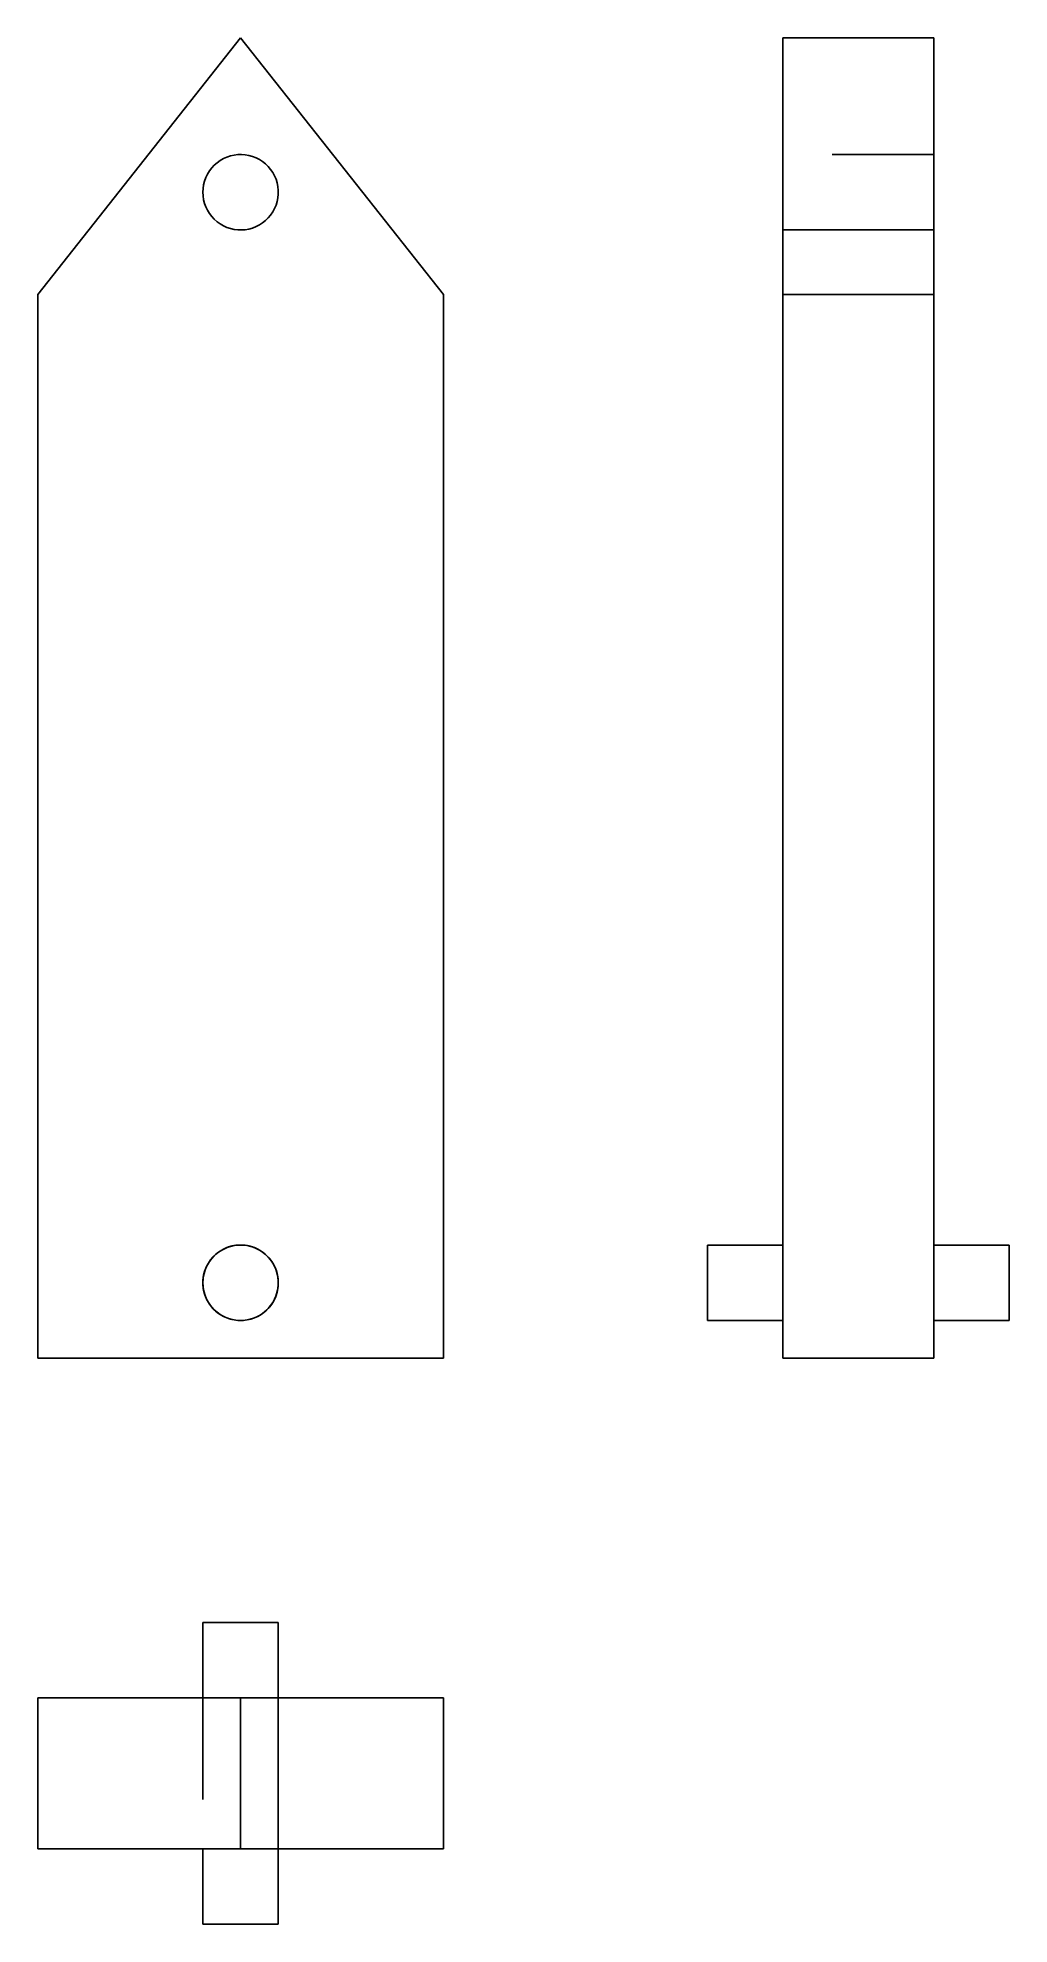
# Model space of a CAD drawing. Extents: x 0 to 0.96, y 0 to 1.86.
import ezdxf

# ---------------------------------------------------------------- set-up
doc = ezdxf.new("R2010")
doc.units = 0
doc.linetypes.add('HIDDEN', pattern=[0.064946, 0.043319, -0.021627])
for name, color, linetype in [('FRONT', 7, 'CONTINUOUS'), ('FRONT_HID', 7, 'HIDDEN'), ('LEFT', 7, 'CONTINUOUS'), ('LEFT_HID', 7, 'HIDDEN'), ('TOP', 7, 'CONTINUOUS'), ('TOP_HID', 7, 'HIDDEN')]:
    doc.layers.add(name, color=color, linetype=linetype)

msp = doc.modelspace()

# ---------------------------------------------------------------- linework, layer by layer
at = {"layer": 'FRONT'}
for p, q in [((0.199604, 1.855692), (0, 1.603096)), ((0.399208, 1.603096), (0.199604, 1.855692)), ((0.171165, 1.727571), (0.16893, 1.724621)), ((0.173682, 1.730284), (0.171165, 1.727571)), ((0.176457, 1.732733), (0.173682, 1.730284)), ((0.179462, 1.734894), (0.176457, 1.732733)), ((0.182667, 1.736744), (0.179462, 1.734894)), ((0.186041, 1.738266), (0.182667, 1.736744)), ((0.189549, 1.739445), (0.186041, 1.738266)), ((0.193157, 1.740269), (0.189549, 1.739445)), ((0.19683, 1.740729), (0.193157, 1.740269)), ((0.200529, 1.740821), (0.19683, 1.740729)), ((0.20422, 1.740545), (0.200529, 1.740821)), ((0.207865, 1.739902), (0.20422, 1.740545)), ((0.211428, 1.7389), (0.207865, 1.739902)), ((0.214873, 1.737547), (0.211428, 1.7389)), ((0.218166, 1.735859), (0.214873, 1.737547)), ((0.221275, 1.733851), (0.218166, 1.735859)), ((0.224168, 1.731544), (0.221275, 1.733851)), ((0.226818, 1.728959), (0.224168, 1.731544)), ((0.229197, 1.726124), (0.226818, 1.728959)), ((0.231282, 1.723066), (0.229197, 1.726124)), ((0.162664, 1.707405), (0.16248, 1.703708)), ((0.163216, 1.711064), (0.162664, 1.707405)), ((0.164129, 1.714651), (0.163216, 1.711064)), ((0.165395, 1.718129), (0.164129, 1.714651)), ((0.167001, 1.721463), (0.165395, 1.718129)), ((0.16893, 1.724621), (0.167001, 1.721463)), ((0.233052, 1.719816), (0.231282, 1.723066)), ((0.234489, 1.716406), (0.233052, 1.719816)), ((0.23558, 1.712869), (0.234489, 1.716406)), ((0.236313, 1.709242), (0.23558, 1.712869)), ((0.236682, 1.705559), (0.236313, 1.709242)), ((0.16248, 1.703708), (0.162664, 1.700012)), ((0.162664, 1.700012), (0.163216, 1.696352)), ((0.163216, 1.696352), (0.164129, 1.692766)), ((0.164129, 1.692766), (0.165395, 1.689288)), ((0.165395, 1.689288), (0.167001, 1.685954)), ((0.233052, 1.687601), (0.234489, 1.691011)), ((0.234489, 1.691011), (0.23558, 1.694548)), ((0.23558, 1.694548), (0.236313, 1.698175)), ((0.236313, 1.698175), (0.236682, 1.701858)), ((0.236682, 1.701858), (0.236682, 1.705559)), ((0.167001, 1.685954), (0.16893, 1.682796)), ((0.16893, 1.682796), (0.171165, 1.679845)), ((0.171165, 1.679845), (0.173682, 1.677132)), ((0.173682, 1.677132), (0.176457, 1.674684)), ((0.176457, 1.674684), (0.179462, 1.672523)), ((0.179462, 1.672523), (0.182667, 1.670673)), ((0.182667, 1.670673), (0.186041, 1.669151)), ((0.214873, 1.66987), (0.218166, 1.671558)), ((0.218166, 1.671558), (0.221275, 1.673566)), ((0.221275, 1.673566), (0.224168, 1.675873)), ((0.224168, 1.675873), (0.226818, 1.678458)), ((0.226818, 1.678458), (0.229197, 1.681293)), ((0.229197, 1.681293), (0.231282, 1.684351)), ((0.231282, 1.684351), (0.233052, 1.687601)), ((0.186041, 1.669151), (0.189549, 1.667972)), ((0.189549, 1.667972), (0.193157, 1.667148)), ((0.193157, 1.667148), (0.19683, 1.666688)), ((0.19683, 1.666688), (0.200529, 1.666596)), ((0.200529, 1.666596), (0.20422, 1.666872)), ((0.20422, 1.666872), (0.207865, 1.667515)), ((0.207865, 1.667515), (0.211428, 1.668517)), ((0.211428, 1.668517), (0.214873, 1.66987)), ((0, 1.603096), (0, 0.556777)), ((0.399208, 0.556777), (0.399208, 1.603096)), ((0.194988, 0.667861), (0.198678, 0.668138)), ((0.198678, 0.668138), (0.202378, 0.668046)), ((0.166156, 0.647133), (0.167926, 0.650383)), ((0.167926, 0.650383), (0.170011, 0.653441)), ((0.170011, 0.653441), (0.17239, 0.656276)), ((0.17239, 0.656276), (0.175039, 0.65886)), ((0.175039, 0.65886), (0.177933, 0.661168)), ((0.177933, 0.661168), (0.181042, 0.663176)), ((0.181042, 0.663176), (0.184335, 0.664864)), ((0.184335, 0.664864), (0.18778, 0.666216)), ((0.18778, 0.666216), (0.191343, 0.667219)), ((0.191343, 0.667219), (0.194988, 0.667861)), ((0.202378, 0.668046), (0.20605, 0.667585)), ((0.20605, 0.667585), (0.209659, 0.666762)), ((0.209659, 0.666762), (0.213167, 0.665583)), ((0.213167, 0.665583), (0.21654, 0.664061)), ((0.21654, 0.664061), (0.219746, 0.66221)), ((0.219746, 0.66221), (0.222751, 0.66005)), ((0.222751, 0.66005), (0.225525, 0.657601)), ((0.225525, 0.657601), (0.228043, 0.654888)), ((0.228043, 0.654888), (0.230277, 0.651938)), ((0.230277, 0.651938), (0.232207, 0.64878)), ((0.162526, 0.632876), (0.162894, 0.636558)), ((0.162526, 0.629175), (0.162526, 0.632876)), ((0.162894, 0.636558), (0.163628, 0.640186)), ((0.163628, 0.640186), (0.164719, 0.643722)), ((0.164719, 0.643722), (0.166156, 0.647133)), ((0.232207, 0.64878), (0.233813, 0.645446)), ((0.233813, 0.645446), (0.235079, 0.641968)), ((0.235079, 0.641968), (0.235992, 0.638381)), ((0.235992, 0.638381), (0.236544, 0.634722)), ((0.236544, 0.634722), (0.236728, 0.631025)), ((0.236728, 0.631025), (0.236544, 0.627329)), ((0.162894, 0.625492), (0.162526, 0.629175)), ((0.163628, 0.621864), (0.162894, 0.625492)), ((0.164719, 0.618328), (0.163628, 0.621864)), ((0.166156, 0.614918), (0.164719, 0.618328)), ((0.167926, 0.611667), (0.166156, 0.614918)), ((0.232207, 0.61327), (0.230277, 0.610112)), ((0.233813, 0.616605), (0.232207, 0.61327)), ((0.235079, 0.620083), (0.233813, 0.616605)), ((0.235992, 0.623669), (0.235079, 0.620083)), ((0.236544, 0.627329), (0.235992, 0.623669)), ((0.170011, 0.608609), (0.167926, 0.611667)), ((0.17239, 0.605774), (0.170011, 0.608609)), ((0.175039, 0.60319), (0.17239, 0.605774)), ((0.177933, 0.600883), (0.175039, 0.60319)), ((0.181042, 0.598875), (0.177933, 0.600883)), ((0.184335, 0.597186), (0.181042, 0.598875)), ((0.18778, 0.595834), (0.184335, 0.597186)), ((0.191343, 0.594832), (0.18778, 0.595834)), ((0.194988, 0.594189), (0.191343, 0.594832)), ((0.198678, 0.593913), (0.194988, 0.594189)), ((0.202378, 0.594005), (0.198678, 0.593913)), ((0.20605, 0.594465), (0.202378, 0.594005)), ((0.209659, 0.595289), (0.20605, 0.594465)), ((0.213167, 0.596467), (0.209659, 0.595289)), ((0.21654, 0.597989), (0.213167, 0.596467)), ((0.219746, 0.59984), (0.21654, 0.597989)), ((0.222751, 0.602), (0.219746, 0.59984)), ((0.225525, 0.604449), (0.222751, 0.602)), ((0.228043, 0.607162), (0.225525, 0.604449)), ((0.230277, 0.610112), (0.228043, 0.607162)), ((0, 0.556777), (0.399208, 0.556777))]:
    msp.add_line(p, q, dxfattribs=at)
at = {"layer": 'FRONT_HID', "linetype": 'HIDDEN'}
for p, q in [((0.200529, 0.668138), (0.19683, 0.668046)), ((0.200529, 0.668138), (0.19683, 0.668046)), ((0.20422, 0.667861), (0.200529, 0.668138)), ((0.20422, 0.667861), (0.200529, 0.668138)), ((0.16893, 0.651938), (0.167001, 0.64878)), ((0.16893, 0.651938), (0.167001, 0.64878)), ((0.171165, 0.654888), (0.16893, 0.651938)), ((0.171165, 0.654888), (0.16893, 0.651938)), ((0.173682, 0.657601), (0.171165, 0.654888)), ((0.173682, 0.657601), (0.171165, 0.654888)), ((0.176457, 0.66005), (0.173682, 0.657601)), ((0.176457, 0.66005), (0.173682, 0.657601)), ((0.179462, 0.66221), (0.176457, 0.66005)), ((0.179462, 0.66221), (0.176457, 0.66005)), ((0.182667, 0.664061), (0.179462, 0.66221)), ((0.182667, 0.664061), (0.179462, 0.66221)), ((0.186041, 0.665583), (0.182667, 0.664061)), ((0.186041, 0.665583), (0.182667, 0.664061)), ((0.189549, 0.666762), (0.186041, 0.665583)), ((0.189549, 0.666762), (0.186041, 0.665583)), ((0.193157, 0.667585), (0.189549, 0.666762)), ((0.193157, 0.667585), (0.189549, 0.666762)), ((0.19683, 0.668046), (0.193157, 0.667585)), ((0.19683, 0.668046), (0.193157, 0.667585)), ((0.207865, 0.667219), (0.20422, 0.667861)), ((0.207865, 0.667219), (0.20422, 0.667861)), ((0.211428, 0.666216), (0.207865, 0.667219)), ((0.211428, 0.666216), (0.207865, 0.667219)), ((0.214873, 0.664864), (0.211428, 0.666216)), ((0.214873, 0.664864), (0.211428, 0.666216)), ((0.218166, 0.663176), (0.214873, 0.664864)), ((0.218166, 0.663176), (0.214873, 0.664864)), ((0.221275, 0.661168), (0.218166, 0.663176)), ((0.221275, 0.661168), (0.218166, 0.663176)), ((0.224168, 0.65886), (0.221275, 0.661168)), ((0.224168, 0.65886), (0.221275, 0.661168)), ((0.226818, 0.656276), (0.224168, 0.65886)), ((0.226818, 0.656276), (0.224168, 0.65886)), ((0.229197, 0.653441), (0.226818, 0.656276)), ((0.229197, 0.653441), (0.226818, 0.656276)), ((0.231282, 0.650383), (0.229197, 0.653441)), ((0.231282, 0.650383), (0.229197, 0.653441)), ((0.233052, 0.647133), (0.231282, 0.650383)), ((0.233052, 0.647133), (0.231282, 0.650383)), ((0.162664, 0.634722), (0.16248, 0.631025)), ((0.162664, 0.634722), (0.16248, 0.631025)), ((0.16248, 0.631025), (0.162664, 0.627329)), ((0.16248, 0.631025), (0.162664, 0.627329)), ((0.163216, 0.638381), (0.162664, 0.634722)), ((0.163216, 0.638381), (0.162664, 0.634722)), ((0.164129, 0.641968), (0.163216, 0.638381)), ((0.164129, 0.641968), (0.163216, 0.638381)), ((0.165395, 0.645446), (0.164129, 0.641968)), ((0.165395, 0.645446), (0.164129, 0.641968)), ((0.167001, 0.64878), (0.165395, 0.645446)), ((0.167001, 0.64878), (0.165395, 0.645446)), ((0.234489, 0.643722), (0.233052, 0.647133)), ((0.234489, 0.643722), (0.233052, 0.647133)), ((0.23558, 0.640186), (0.234489, 0.643722)), ((0.23558, 0.640186), (0.234489, 0.643722)), ((0.236313, 0.636558), (0.23558, 0.640186)), ((0.236313, 0.636558), (0.23558, 0.640186)), ((0.236682, 0.632876), (0.236313, 0.636558)), ((0.236682, 0.632876), (0.236313, 0.636558)), ((0.236682, 0.629175), (0.236682, 0.632876)), ((0.236682, 0.629175), (0.236682, 0.632876)), ((0.162664, 0.627329), (0.163216, 0.623669)), ((0.162664, 0.627329), (0.163216, 0.623669)), ((0.163216, 0.623669), (0.164129, 0.620083)), ((0.163216, 0.623669), (0.164129, 0.620083)), ((0.164129, 0.620083), (0.165395, 0.616605)), ((0.164129, 0.620083), (0.165395, 0.616605)), ((0.165395, 0.616605), (0.167001, 0.61327)), ((0.165395, 0.616605), (0.167001, 0.61327)), ((0.167001, 0.61327), (0.16893, 0.610112)), ((0.167001, 0.61327), (0.16893, 0.610112)), ((0.231282, 0.611667), (0.233052, 0.614918)), ((0.231282, 0.611667), (0.233052, 0.614918)), ((0.233052, 0.614918), (0.234489, 0.618328)), ((0.233052, 0.614918), (0.234489, 0.618328)), ((0.234489, 0.618328), (0.23558, 0.621864)), ((0.234489, 0.618328), (0.23558, 0.621864)), ((0.23558, 0.621864), (0.236313, 0.625492)), ((0.23558, 0.621864), (0.236313, 0.625492)), ((0.236313, 0.625492), (0.236682, 0.629175)), ((0.236313, 0.625492), (0.236682, 0.629175)), ((0.16893, 0.610112), (0.171165, 0.607162)), ((0.16893, 0.610112), (0.171165, 0.607162)), ((0.171165, 0.607162), (0.173682, 0.604449)), ((0.171165, 0.607162), (0.173682, 0.604449)), ((0.173682, 0.604449), (0.176457, 0.602)), ((0.173682, 0.604449), (0.176457, 0.602)), ((0.176457, 0.602), (0.179462, 0.59984)), ((0.176457, 0.602), (0.179462, 0.59984)), ((0.179462, 0.59984), (0.182667, 0.597989)), ((0.179462, 0.59984), (0.182667, 0.597989)), ((0.182667, 0.597989), (0.186041, 0.596467)), ((0.182667, 0.597989), (0.186041, 0.596467)), ((0.186041, 0.596467), (0.189549, 0.595289)), ((0.186041, 0.596467), (0.189549, 0.595289)), ((0.189549, 0.595289), (0.193157, 0.594465)), ((0.189549, 0.595289), (0.193157, 0.594465)), ((0.193157, 0.594465), (0.19683, 0.594005)), ((0.193157, 0.594465), (0.19683, 0.594005)), ((0.19683, 0.594005), (0.200529, 0.593913)), ((0.19683, 0.594005), (0.200529, 0.593913)), ((0.200529, 0.593913), (0.20422, 0.594189)), ((0.200529, 0.593913), (0.20422, 0.594189)), ((0.20422, 0.594189), (0.207865, 0.594832)), ((0.20422, 0.594189), (0.207865, 0.594832)), ((0.207865, 0.594832), (0.211428, 0.595834)), ((0.207865, 0.594832), (0.211428, 0.595834)), ((0.211428, 0.595834), (0.214873, 0.597186)), ((0.211428, 0.595834), (0.214873, 0.597186)), ((0.214873, 0.597186), (0.218166, 0.598875)), ((0.214873, 0.597186), (0.218166, 0.598875)), ((0.218166, 0.598875), (0.221275, 0.600883)), ((0.218166, 0.598875), (0.221275, 0.600883)), ((0.221275, 0.600883), (0.224168, 0.60319)), ((0.221275, 0.600883), (0.224168, 0.60319)), ((0.224168, 0.60319), (0.226818, 0.605774)), ((0.224168, 0.60319), (0.226818, 0.605774)), ((0.226818, 0.605774), (0.229197, 0.608609)), ((0.226818, 0.605774), (0.229197, 0.608609)), ((0.229197, 0.608609), (0.231282, 0.611667)), ((0.229197, 0.608609), (0.231282, 0.611667))]:
    msp.add_line(p, q, dxfattribs=at)
at = {"layer": 'LEFT'}
for p, q in [((0.733239, 1.855692), (0.733239, 1.603096)), ((0.733239, 1.855692), (0.881736, 1.855692)), ((0.881736, 1.855692), (0.881736, 1.603096)), ((0.733239, 1.603096), (0.881736, 1.603096)), ((0.733239, 1.603096), (0.733239, 0.556777)), ((0.881736, 1.603096), (0.881736, 0.556777)), ((0.658991, 0.593901), (0.658991, 0.668149)), ((0.658991, 0.668149), (0.733239, 0.668149)), ((0.955985, 0.668149), (0.881736, 0.668149)), ((0.955985, 0.668149), (0.955985, 0.631025)), ((0.955985, 0.631025), (0.955985, 0.593901)), ((0.658991, 0.593901), (0.733239, 0.593901)), ((0.955985, 0.593901), (0.881736, 0.593901)), ((0.733239, 0.556777), (0.881736, 0.556777))]:
    msp.add_line(p, q, dxfattribs=at)
at = {"layer": 'LEFT_HID', "linetype": 'HIDDEN'}
for p, q in [((0.733239, 1.666584), (0.733239, 1.740833)), ((0.733239, 1.740833), (0.733239, 1.703708)), ((0.881736, 1.740833), (0.733239, 1.740833)), ((0.881736, 1.666584), (0.881736, 1.740833)), ((0.881736, 1.740833), (0.881736, 1.703708)), ((0.733239, 1.703708), (0.733239, 1.666584)), ((0.881736, 1.703708), (0.881736, 1.666584)), ((0.770364, 1.666584), (0.733239, 1.666584)), ((0.844612, 1.666584), (0.770364, 1.666584)), ((0.881736, 1.666584), (0.844612, 1.666584)), ((0.658991, 0.668149), (0.658991, 0.631025)), ((0.733239, 0.593901), (0.733239, 0.668149)), ((0.733239, 0.668149), (0.733239, 0.631025)), ((0.881736, 0.593901), (0.881736, 0.668149)), ((0.881736, 0.668149), (0.881736, 0.631025)), ((0.955985, 0.593901), (0.955985, 0.668149)), ((0.658991, 0.631025), (0.658991, 0.593901)), ((0.733239, 0.631025), (0.733239, 0.593901)), ((0.881736, 0.631025), (0.881736, 0.593901))]:
    msp.add_line(p, q, dxfattribs=at)
at = {"layer": 'TOP'}
for p, q in [((0.16248, 0.296994), (0.236728, 0.296994)), ((0.16248, 0.296994), (0.16248, 0.222745)), ((0.236728, 0.222745), (0.236728, 0.296994)), ((0, 0.222745), (0, 0.074248)), ((0.199604, 0.222745), (0, 0.222745)), ((0.399208, 0.222745), (0.199604, 0.222745)), ((0.199604, 0.222745), (0.199604, 0.074248)), ((0.399208, 0.222745), (0.399208, 0.074248)), ((0.199604, 0.074248), (0, 0.074248)), ((0.16248, 0.074248), (0.16248, 0)), ((0.399208, 0.074248), (0.199604, 0.074248)), ((0.236728, 0), (0.236728, 0.074248)), ((0.236728, 0), (0.16248, 0))]:
    msp.add_line(p, q, dxfattribs=at)
at = {"layer": 'TOP_HID', "linetype": 'HIDDEN'}
for p, q in [((0, 0.222745), (0.399208, 0.222745)), ((0.236728, 0.222745), (0.16248, 0.222745)), ((0.16248, 0.222745), (0.236728, 0.222745)), ((0.16248, 0.222745), (0.236728, 0.222745)), ((0.236728, 0.222745), (0.16248, 0.222745)), ((0.16248, 0.222745), (0.16248, 0.074248)), ((0.236728, 0.185621), (0.236728, 0.222745)), ((0.236728, 0.111373), (0.236728, 0.185621)), ((0.236728, 0.074248), (0.236728, 0.111373)), ((0, 0.074248), (0.399208, 0.074248)), ((0.16248, 0.074248), (0.236728, 0.074248)), ((0.236728, 0.074248), (0.16248, 0.074248)), ((0.16248, 0.074248), (0.236728, 0.074248)), ((0.236728, 0.074248), (0.16248, 0.074248))]:
    msp.add_line(p, q, dxfattribs=at)

doc.saveas('drawing.dxf')
